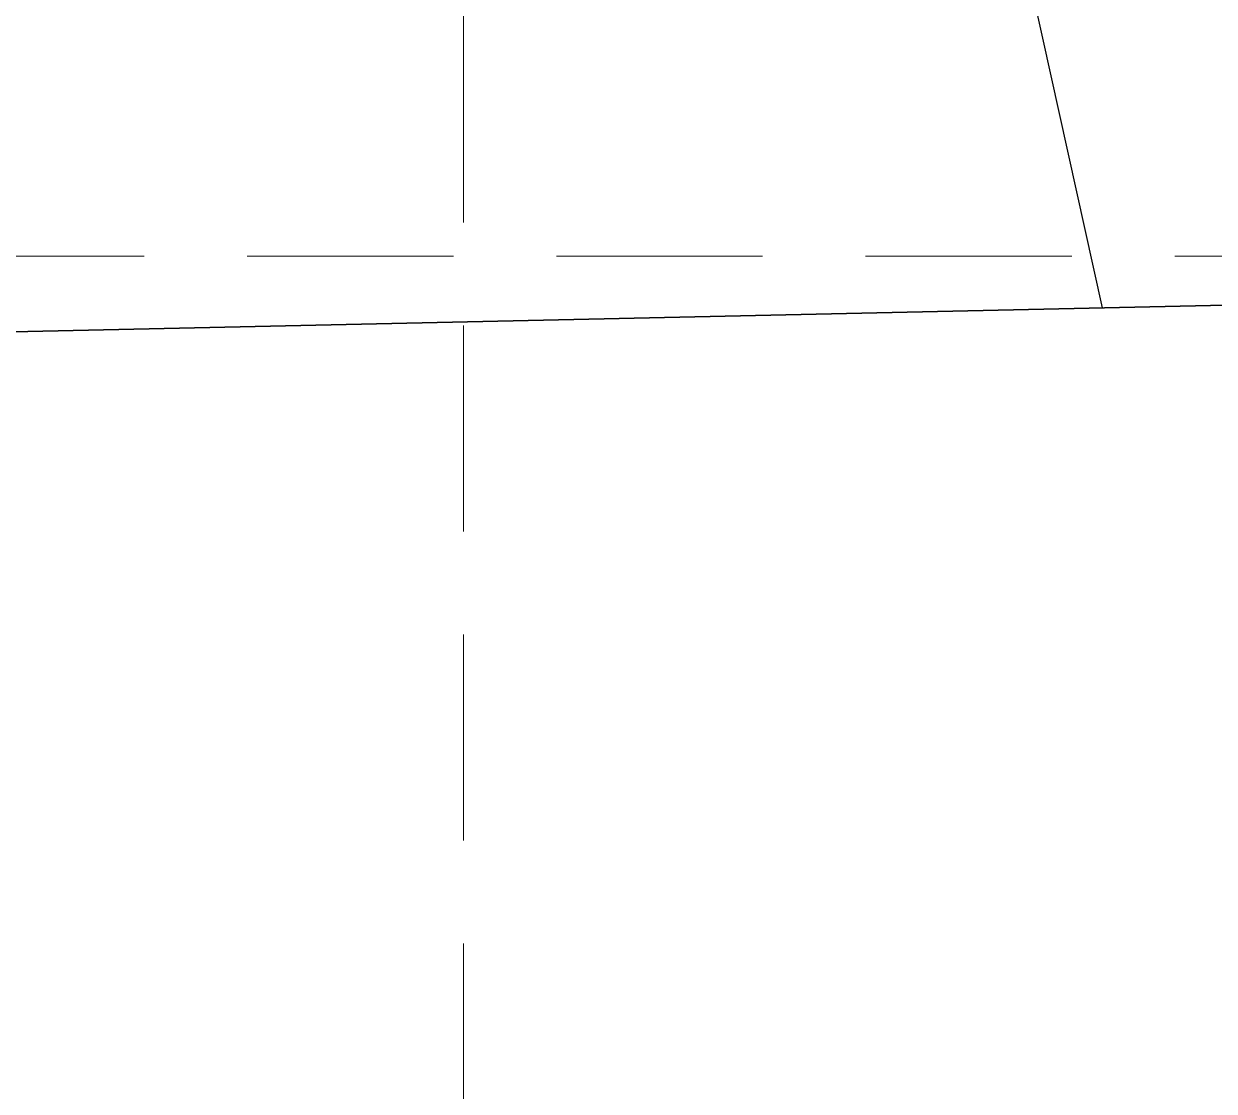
# Model space of a CAD drawing. Extents: x 2138193 to 2139991, y 332071 to 334944.
# Drawn here: x 2139608.8 to 2139666.6, y 332704.7 to 332756.5 of the extents above; entities that cross this region are included whole.
import ezdxf

# ---------------------------------------------------------------- set-up
doc = ezdxf.new("R2010")
doc.units = 0
doc.header["$LTSCALE"] = 100
doc.header["$MEASUREMENT"] = 0
doc.linetypes.add('DASHED', pattern=[0.75, 0.5, -0.25])
doc.linetypes.add('HIDDEN', pattern=[0.375, 0.25, -0.125])
for name, color, linetype in [('GRID', 254, 'DASHED'), ('V-PROP-E', 7, 'Continuous'), ('V-PROP-SUBD-N', 7, 'Continuous')]:
    doc.layers.add(name, color=color, linetype=linetype)

msp = doc.modelspace()

# ---------------------------------------------------------------- linework, layer by layer
at = {"layer": 'GRID', "color": 252, "linetype": 'HIDDEN', "lineweight": 0, "ltscale": 0.4}
for p, q in [((2139630.201, 332296.903), (2139629.859, 334898.538)), ((2138239.659, 332745.271), (2139943.532, 332745.271))]:
    msp.add_line(p, q, dxfattribs=at)
at = {"layer": 'V-PROP-E'}
msp.add_line((2139799.806, 332745.788), (2138918.058, 332726.503), dxfattribs=at)
at = {"layer": 'V-PROP-SUBD-N'}
for p, q in [((2139661.143, 332742.755), (2139630.133, 332883.159)), ((2139584.602, 332741.081), (2139794.807, 332745.679))]:
    msp.add_line(p, q, dxfattribs=at)

doc.saveas('drawing.dxf')
